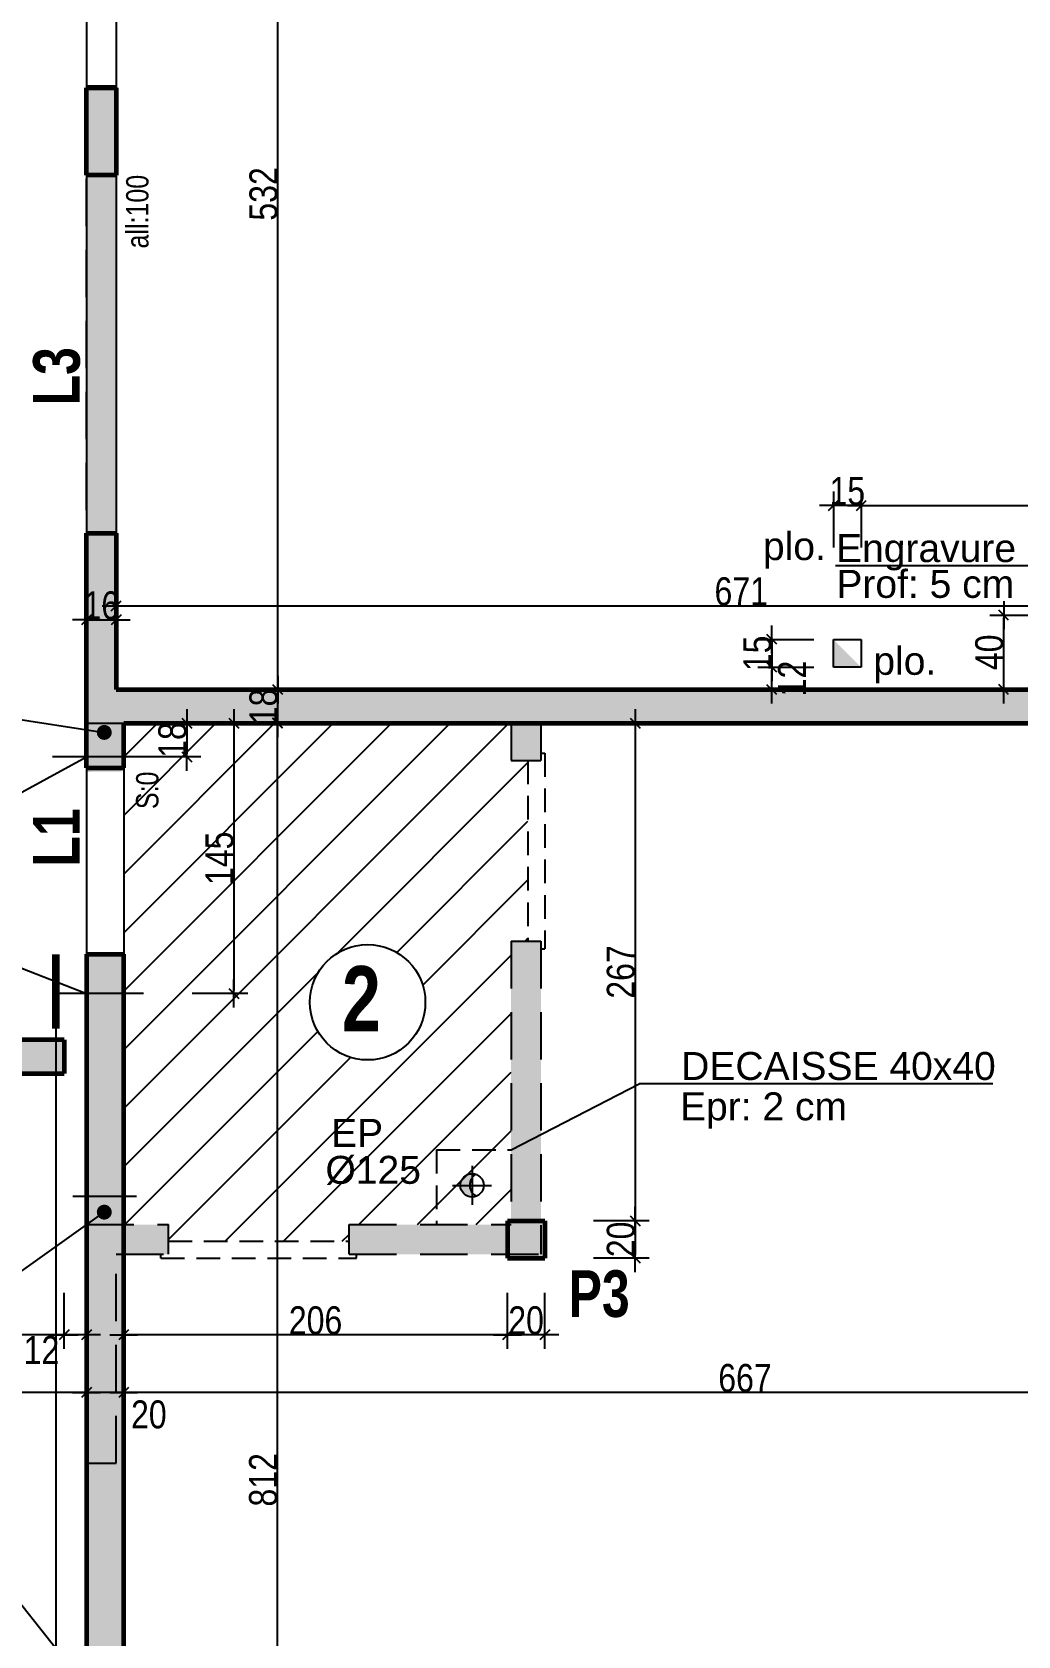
# Model space of a CAD drawing. Header units: millimetres. Extents: x -1921 to 5237, y 0 to 8595.
# Drawn here: x 292 to 821, y 4968 to 5829 of the extents above; entities that cross this region are included whole.
import ezdxf
from ezdxf.enums import TextEntityAlignment as Align

# ---------------------------------------------------------------- set-up
doc = ezdxf.new("R2010")
doc.units = ezdxf.units.MM
doc.linetypes.add('CACHEX2', pattern=[19.05, 12.7, -6.35])
for name, color, linetype in [('01_cote_gen', 4, 'Continuous'), ('01_linteaux', 2, 'Continuous'), ('01_murs_sup', 2, 'CACHEX2'), ('01_poch_BN', 9, 'Continuous'), ('01_poch_murs', 253, 'Continuous'), ('01_poch_poteaux', 250, 'Continuous'), ('01_resv', 32, 'Continuous'), ('01_texte', 230, 'Continuous'), ('AA_COTES', 2, 'Continuous')]:
    doc.layers.add(name, color=color, linetype=linetype)
doc.layers.add('01_murs_coup', color=5, linetype='Continuous', lineweight=60)
doc.styles.add('ARIAL', font='arial.ttf')
doc.styles.add('impact', font='impact.ttf')
doc.styles.add('MATTE_TXT', font='arial.ttf')
doc.styles.add('STYLE2', font='ARIALN.TTF')
doc.dimstyles.new('JB50', dxfattribs={"dimscale": 0.1, "dimtxt": 150, "dimasz": 15, "dimexe": 0.1, "dimexo": 0.1, "dimgap": 0.09, "dimtad": 1, "dimdec": 1, "dimdsep": 46, "dimtxsty": 'STYLE2', "dimblk1": 'BOND_G', "dimblk2": 'BOND_D', "dimsah": 1, "dimcen": 1.5, "dimdle": 0.01, "dimse1": 1, "dimse2": 1, "dimclrd": 4, "dimclre": 2, "dimclrt": 6, "dimazin": 2, "dimtfac": 2.333333, "dimtdec": 1, "dimtix": 1, "dimtmove": 2, "dimatfit": 3, "dimldrblk": 'BOND_G', "dimfxl": 1, "dimtolj": 1, "dimtzin": 0, "dimarcsym": 0})

# ---------------------------------------------------------------- blocks, each defined once
blk = doc.blocks.new('BOND_G')
at = {"layer": 'AA_COTES', "color": 0}
for p, q in [((0, -5), (0, 15)), ((5, 0), (-5, 0)), ((1.77, 1.77), (-1.77, -1.77))]:
    blk.add_line(p, q, dxfattribs=at)
blk = doc.blocks.new('BOND_D')
at = {"layer": 'AA_COTES', "color": 0}
for p, q in [((5, 0), (-5, 0)), ((-1.77, -1.77), (1.77, 1.77)), ((0, 5), (0, -15))]:
    blk.add_line(p, q, dxfattribs=at)
blk = doc.blocks.new('*D35')
at = {"layer": '01_cote_gen', "color": 4, "lineweight": -2, "transparency": 16777216}
blk.add_line((-6.91, 4715.42), (-6.91, 5268.43), dxfattribs=at)
at = {"layer": 'DEFPOINTS', "color": 0}
for p in [(-6.91, 5269.93), (332.63, 5269.93), (396.75, 4713.92)]:
    blk.add_point(p, dxfattribs=at)
at = {"layer": '01_cote_gen', "color": 4, "lineweight": -2, "transparency": 16777216, "xscale": 1.5, "yscale": 1.5, "zscale": 1.5}
for name, p, rotation in [('BOND_D', (-6.91, 5269.93), 90), ('BOND_G', (-6.91, 4713.92), 270)]:
    blk.add_blockref(name, p, dxfattribs=dict(at, rotation=rotation))
at = {"layer": '01_cote_gen', "color": 6, "transparency": 16777216, "insert": (-14.58, 4991.92), "char_height": 15, "attachment_point": 5, "rotation": 90, "style": 'STYLE2'}
blk.add_mtext('\\A1;556', dxfattribs=at)
blk = doc.blocks.new('*D124')
at = {"layer": '01_cote_gen', "color": 4, "lineweight": -2, "transparency": 16777216}
blk.add_line((319.42, 5129.74), (310.42, 5129.74), dxfattribs=at)
at = {"layer": 'DEFPOINTS', "color": 0}
for p in [(308.92, 5218.22), (308.92, 5129.74), (320.92, 5131.07)]:
    blk.add_point(p, dxfattribs=at)
at = {"layer": '01_cote_gen', "color": 4, "lineweight": -2, "transparency": 16777216, "xscale": 1.5, "yscale": 1.5, "zscale": 1.5, "rotation": 180}
blk.add_blockref('BOND_D', (308.92, 5129.74), dxfattribs=at)
at = {"layer": '01_cote_gen', "color": 4, "lineweight": -2, "transparency": 16777216, "xscale": 1.5, "yscale": 1.5, "zscale": 1.5}
blk.add_blockref('BOND_G', (320.92, 5129.74), dxfattribs=at)
at = {"layer": '01_cote_gen', "color": 6, "transparency": 16777216, "insert": (296.77, 5121.6), "char_height": 15, "attachment_point": 5, "style": 'STYLE2'}
blk.add_mtext('\\A1;12', dxfattribs=at)
blk = doc.blocks.new('*D125')
at = {"layer": '01_cote_gen', "color": 4, "lineweight": -2, "transparency": 16777216}
blk.add_line((307.42, 5129.74), (-272.58, 5129.74), dxfattribs=at)
at = {"layer": 'DEFPOINTS', "color": 0}
for p in [(-274.08, 5218.22), (308.92, 5218.22), (-274.08, 5129.74)]:
    blk.add_point(p, dxfattribs=at)
at = {"layer": '01_cote_gen', "color": 4, "lineweight": -2, "transparency": 16777216, "xscale": 1.5, "yscale": 1.5, "zscale": 1.5, "rotation": 180}
blk.add_blockref('BOND_D', (-274.08, 5129.74), dxfattribs=at)
at = {"layer": '01_cote_gen', "color": 4, "lineweight": -2, "transparency": 16777216, "xscale": 1.5, "yscale": 1.5, "zscale": 1.5}
blk.add_blockref('BOND_G', (308.92, 5129.74), dxfattribs=at)
at = {"layer": '01_cote_gen', "color": 6, "transparency": 16777216, "insert": (17.42, 5137.41), "char_height": 15, "attachment_point": 5, "style": 'STYLE2'}
blk.add_mtext('\\A1;583', dxfattribs=at)
blk = doc.blocks.new('*D126')
at = {"layer": '01_cote_gen', "color": 4, "lineweight": -2, "transparency": 16777216}
blk.add_line((319.42, 5098.79), (-272.58, 5098.79), dxfattribs=at)
at = {"layer": 'DEFPOINTS', "color": 0}
for p in [(-274.08, 5122.24), (320.92, 5122.24), (-274.08, 5098.79)]:
    blk.add_point(p, dxfattribs=at)
at = {"layer": '01_cote_gen', "color": 4, "lineweight": -2, "transparency": 16777216, "xscale": 1.5, "yscale": 1.5, "zscale": 1.5, "rotation": 180}
blk.add_blockref('BOND_D', (-274.08, 5098.79), dxfattribs=at)
at = {"layer": '01_cote_gen', "color": 4, "lineweight": -2, "transparency": 16777216, "xscale": 1.5, "yscale": 1.5, "zscale": 1.5}
blk.add_blockref('BOND_G', (320.92, 5098.79), dxfattribs=at)
at = {"layer": '01_cote_gen', "color": 6, "transparency": 16777216, "insert": (23.42, 5106.45), "char_height": 15, "attachment_point": 5, "style": 'STYLE2'}
blk.add_mtext('\\A1;595', dxfattribs=at)
blk = doc.blocks.new('*D128')
at = {"layer": '01_cote_gen', "color": 4, "lineweight": -2, "transparency": 16777216}
blk.add_line((1006.44, 5098.79), (342.42, 5098.79), dxfattribs=at)
at = {"layer": 'DEFPOINTS', "color": 0}
for p in [(340.92, 5108.04), (1007.94, 5108.04), (340.92, 5098.79)]:
    blk.add_point(p, dxfattribs=at)
at = {"layer": '01_cote_gen', "color": 4, "lineweight": -2, "transparency": 16777216, "xscale": 1.5, "yscale": 1.5, "zscale": 1.5, "rotation": 180}
blk.add_blockref('BOND_D', (340.92, 5098.79), dxfattribs=at)
at = {"layer": '01_cote_gen', "color": 4, "lineweight": -2, "transparency": 16777216, "xscale": 1.5, "yscale": 1.5, "zscale": 1.5}
blk.add_blockref('BOND_G', (1007.94, 5098.79), dxfattribs=at)
at = {"layer": '01_cote_gen', "color": 6, "transparency": 16777216, "insert": (674.43, 5106.45), "char_height": 15, "attachment_point": 5, "style": 'STYLE2'}
blk.add_mtext('\\A1;667', dxfattribs=at)
blk = doc.blocks.new('*D129')
at = {"layer": '01_cote_gen', "color": 4, "lineweight": -2, "transparency": 16777216}
blk.add_line((339.42, 5098.79), (322.42, 5098.79), dxfattribs=at)
at = {"layer": 'DEFPOINTS', "color": 0}
for p in [(320.92, 5098.79), (320.92, 5078.66), (340.92, 5078.66)]:
    blk.add_point(p, dxfattribs=at)
at = {"layer": '01_cote_gen', "color": 4, "lineweight": -2, "transparency": 16777216, "xscale": 1.5, "yscale": 1.5, "zscale": 1.5, "rotation": 180}
blk.add_blockref('BOND_D', (320.92, 5098.79), dxfattribs=at)
at = {"layer": '01_cote_gen', "color": 4, "lineweight": -2, "transparency": 16777216, "xscale": 1.5, "yscale": 1.5, "zscale": 1.5}
blk.add_blockref('BOND_G', (340.92, 5098.79), dxfattribs=at)
at = {"layer": '01_cote_gen', "color": 6, "transparency": 16777216, "insert": (354.43, 5086.91), "char_height": 15, "attachment_point": 5, "style": 'STYLE2'}
blk.add_mtext('\\A1;20', dxfattribs=at)
blk = doc.blocks.new('*D392')
at = {"layer": '01_cote_gen', "color": 4, "lineweight": -2, "transparency": 16777216}
blk.add_line((423.49, 4647.4), (423.49, 5456.41), dxfattribs=at)
at = {"layer": 'DEFPOINTS', "color": 0}
for p in [(423.49, 5457.91), (468.42, 5457.91), (436.62, 4645.9)]:
    blk.add_point(p, dxfattribs=at)
at = {"layer": '01_cote_gen', "color": 4, "lineweight": -2, "transparency": 16777216, "xscale": 1.5, "yscale": 1.5, "zscale": 1.5}
for name, p, rotation in [('BOND_D', (423.49, 5457.91), 90), ('BOND_G', (423.49, 4645.9), 270)]:
    blk.add_blockref(name, p, dxfattribs=dict(at, rotation=rotation))
at = {"layer": '01_cote_gen', "color": 6, "transparency": 16777216, "insert": (415.82, 5051.91), "char_height": 15, "attachment_point": 5, "rotation": 90, "style": 'STYLE2'}
blk.add_mtext('\\A1;812', dxfattribs=at)
blk = doc.blocks.new('*D393')
at = {"layer": '01_cote_gen', "color": 4, "lineweight": -2, "transparency": 16777216}
blk.add_line((423.69, 5459.41), (423.69, 5474.41), dxfattribs=at)
at = {"layer": 'DEFPOINTS', "color": 0}
for p in [(423.69, 5475.91), (491.31, 5475.91), (491.31, 5457.91)]:
    blk.add_point(p, dxfattribs=at)
at = {"layer": '01_cote_gen', "color": 4, "lineweight": -2, "transparency": 16777216, "xscale": 1.5, "yscale": 1.5, "zscale": 1.5}
for name, p, rotation in [('BOND_D', (423.69, 5475.91), 90), ('BOND_G', (423.69, 5457.91), 270)]:
    blk.add_blockref(name, p, dxfattribs=dict(at, rotation=rotation))
at = {"layer": '01_cote_gen', "color": 6, "transparency": 16777216, "insert": (416.02, 5466.91), "char_height": 15, "attachment_point": 5, "rotation": 90, "style": 'STYLE2'}
blk.add_mtext('\\A1;18', dxfattribs=at)
blk = doc.blocks.new('*D394')
at = {"layer": '01_cote_gen', "color": 4, "lineweight": -2, "transparency": 16777216}
blk.add_line((423.69, 5477.41), (423.69, 6006.42), dxfattribs=at)
at = {"layer": 'DEFPOINTS', "color": 0}
for p in [(423.69, 6007.92), (482.48, 6007.92), (482.48, 5475.91)]:
    blk.add_point(p, dxfattribs=at)
at = {"layer": '01_cote_gen', "color": 4, "lineweight": -2, "transparency": 16777216, "xscale": 1.5, "yscale": 1.5, "zscale": 1.5}
for name, p, rotation in [('BOND_D', (423.69, 6007.92), 90), ('BOND_G', (423.69, 5475.91), 270)]:
    blk.add_blockref(name, p, dxfattribs=dict(at, rotation=rotation))
at = {"layer": '01_cote_gen', "color": 6, "transparency": 16777216, "insert": (416.02, 5741.91), "char_height": 15, "attachment_point": 5, "rotation": 90, "style": 'STYLE2'}
blk.add_mtext('\\A1;532', dxfattribs=at)
blk = doc.blocks.new('*D433')
at = {"layer": '01_cote_gen', "color": 4, "lineweight": -2, "transparency": 16777216}
for p, q in [((319.42, 5513.38), (317.92, 5513.38)), ((320.92, 5513.38), (336.92, 5513.38)), ((338.42, 5513.38), (339.92, 5513.38))]:
    blk.add_line(p, q, dxfattribs=at)
at = {"layer": 'DEFPOINTS', "color": 0}
for p in [(320.92, 5517.41), (336.92, 5517.41), (336.92, 5513.38)]:
    blk.add_point(p, dxfattribs=at)
at = {"layer": '01_cote_gen', "color": 4, "lineweight": -2, "transparency": 16777216, "xscale": 1.5, "yscale": 1.5, "zscale": 1.5}
blk.add_blockref('BOND_G', (320.92, 5513.38), dxfattribs=at)
at = {"layer": '01_cote_gen', "color": 4, "lineweight": -2, "transparency": 16777216, "xscale": 1.5, "yscale": 1.5, "zscale": 1.5, "rotation": 180}
blk.add_blockref('BOND_D', (336.92, 5513.38), dxfattribs=at)
at = {"layer": '01_cote_gen', "color": 6, "transparency": 16777216, "insert": (328.92, 5521.05), "char_height": 15, "attachment_point": 5, "style": 'STYLE2'}
blk.add_mtext('\\A1;16', dxfattribs=at)
blk = doc.blocks.new('*D434')
at = {"layer": '01_cote_gen', "color": 4, "lineweight": -2, "transparency": 16777216}
blk.add_line((338.42, 5520.91), (1006.42, 5520.91), dxfattribs=at)
at = {"layer": 'DEFPOINTS', "color": 0}
for p in [(1007.92, 5520.91), (1007.92, 5516.73), (336.92, 5483.45)]:
    blk.add_point(p, dxfattribs=at)
at = {"layer": '01_cote_gen', "color": 4, "lineweight": -2, "transparency": 16777216, "xscale": 1.5, "yscale": 1.5, "zscale": 1.5, "rotation": 180}
blk.add_blockref('BOND_G', (336.92, 5520.91), dxfattribs=at)
at = {"layer": '01_cote_gen', "color": 4, "lineweight": -2, "transparency": 16777216, "xscale": 1.5, "yscale": 1.5, "zscale": 1.5}
blk.add_blockref('BOND_D', (1007.92, 5520.91), dxfattribs=at)
at = {"layer": '01_cote_gen', "color": 6, "transparency": 16777216, "insert": (672.42, 5528.58), "char_height": 15, "attachment_point": 5, "style": 'STYLE2'}
blk.add_mtext('\\A1;671', dxfattribs=at)
blk = doc.blocks.new('*D456')
at = {"layer": '01_cote_gen', "color": 4, "lineweight": -2, "ltscale": 2, "transparency": 16777216}
blk.add_line((565.44, 5129.74), (548.44, 5129.74), dxfattribs=at)
at = {"layer": 'DEFPOINTS', "color": 0, "ltscale": 2}
for p in [(546.94, 5170.91), (566.94, 5170.91), (546.94, 5129.74)]:
    blk.add_point(p, dxfattribs=at)
at = {"layer": '01_cote_gen', "color": 4, "lineweight": -2, "ltscale": 2, "transparency": 16777216, "xscale": 1.5, "yscale": 1.5, "zscale": 1.5, "rotation": 180}
blk.add_blockref('BOND_D', (546.94, 5129.74), dxfattribs=at)
at = {"layer": '01_cote_gen', "color": 4, "lineweight": -2, "ltscale": 2, "transparency": 16777216, "xscale": 1.5, "yscale": 1.5, "zscale": 1.5}
blk.add_blockref('BOND_G', (566.94, 5129.74), dxfattribs=at)
at = {"layer": '01_cote_gen', "color": 6, "ltscale": 2, "transparency": 16777216, "insert": (556.94, 5137.41), "char_height": 15, "attachment_point": 5, "style": 'STYLE2'}
blk.add_mtext('\\A1;20', dxfattribs=at)
blk = doc.blocks.new('*D457')
at = {"layer": '01_cote_gen', "color": 4, "lineweight": -2, "ltscale": 2, "transparency": 16777216}
blk.add_line((545.44, 5129.74), (342.42, 5129.74), dxfattribs=at)
at = {"layer": 'DEFPOINTS', "color": 0, "ltscale": 2}
for p in [(546.94, 5170.91), (340.92, 5161.46), (340.92, 5129.74)]:
    blk.add_point(p, dxfattribs=at)
at = {"layer": '01_cote_gen', "color": 4, "lineweight": -2, "ltscale": 2, "transparency": 16777216, "xscale": 1.5, "yscale": 1.5, "zscale": 1.5, "rotation": 180}
blk.add_blockref('BOND_D', (340.92, 5129.74), dxfattribs=at)
at = {"layer": '01_cote_gen', "color": 4, "lineweight": -2, "ltscale": 2, "transparency": 16777216, "xscale": 1.5, "yscale": 1.5, "zscale": 1.5}
blk.add_blockref('BOND_G', (546.94, 5129.74), dxfattribs=at)
at = {"layer": '01_cote_gen', "color": 6, "ltscale": 2, "transparency": 16777216, "insert": (443.93, 5137.41), "char_height": 15, "attachment_point": 5, "style": 'STYLE2'}
blk.add_mtext('\\A1;206', dxfattribs=at)
blk = doc.blocks.new('*D458')
at = {"layer": '01_cote_gen', "color": 4, "lineweight": -2, "ltscale": 2, "transparency": 16777216}
blk.add_line((615.53, 5456.41), (615.53, 5192.41), dxfattribs=at)
at = {"layer": 'DEFPOINTS', "color": 0, "ltscale": 2}
for p in [(609.03, 5457.91), (566.94, 5190.91), (615.53, 5190.91)]:
    blk.add_point(p, dxfattribs=at)
at = {"layer": '01_cote_gen', "color": 4, "lineweight": -2, "ltscale": 2, "transparency": 16777216, "xscale": 1.5, "yscale": 1.5, "zscale": 1.5}
for name, p, rotation in [('BOND_G', (615.53, 5457.91), 90), ('BOND_D', (615.53, 5190.91), 270)]:
    blk.add_blockref(name, p, dxfattribs=dict(at, rotation=rotation))
at = {"layer": '01_cote_gen', "color": 6, "ltscale": 2, "transparency": 16777216, "insert": (607.86, 5324.41), "char_height": 15, "attachment_point": 5, "rotation": 90, "style": 'STYLE2'}
blk.add_mtext('\\A1;267', dxfattribs=at)
blk = doc.blocks.new('*D459')
at = {"layer": '01_cote_gen', "color": 4, "lineweight": -2, "ltscale": 2, "transparency": 16777216}
blk.add_line((615.53, 5189.41), (615.53, 5172.41), dxfattribs=at)
at = {"layer": 'DEFPOINTS', "color": 0, "ltscale": 2}
for p in [(593.03, 5190.91), (566.94, 5170.91), (615.53, 5170.91)]:
    blk.add_point(p, dxfattribs=at)
at = {"layer": '01_cote_gen', "color": 4, "lineweight": -2, "ltscale": 2, "transparency": 16777216, "xscale": 1.5, "yscale": 1.5, "zscale": 1.5}
for name, p, rotation in [('BOND_G', (615.53, 5190.91), 90), ('BOND_D', (615.53, 5170.91), 270)]:
    blk.add_blockref(name, p, dxfattribs=dict(at, rotation=rotation))
at = {"layer": '01_cote_gen', "color": 6, "ltscale": 2, "transparency": 16777216, "insert": (607.86, 5180.91), "char_height": 15, "attachment_point": 5, "rotation": 90, "style": 'STYLE2'}
blk.add_mtext('\\A1;20', dxfattribs=at)
blk = doc.blocks.new('*D747')
at = {"layer": '01_cote_gen', "color": 4, "lineweight": -2, "transparency": 16777216}
for p, q in [((720.38, 5574.75), (718.88, 5574.75)), ((736.88, 5574.75), (721.88, 5574.75)), ((738.38, 5574.75), (739.88, 5574.75))]:
    blk.add_line(p, q, dxfattribs=at)
at = {"layer": 'DEFPOINTS', "color": 0}
for p in [(721.88, 5574.75), (721.88, 5502.89), (736.88, 5502.89)]:
    blk.add_point(p, dxfattribs=at)
at = {"layer": '01_cote_gen', "color": 4, "lineweight": -2, "transparency": 16777216, "xscale": 1.5, "yscale": 1.5, "zscale": 1.5}
blk.add_blockref('BOND_D', (721.88, 5574.75), dxfattribs=at)
at = {"layer": '01_cote_gen', "color": 4, "lineweight": -2, "transparency": 16777216, "xscale": 1.5, "yscale": 1.5, "zscale": 1.5, "rotation": 180}
blk.add_blockref('BOND_G', (736.88, 5574.75), dxfattribs=at)
at = {"layer": '01_cote_gen', "color": 6, "transparency": 16777216, "insert": (729.38, 5582.42), "char_height": 15, "attachment_point": 5, "style": 'STYLE2'}
blk.add_mtext('\\A1;15', dxfattribs=at)
blk = doc.blocks.new('*D748')
at = {"layer": '01_cote_gen', "color": 4, "lineweight": -2, "transparency": 16777216}
blk.add_line((738.38, 5574.75), (1006.42, 5574.75), dxfattribs=at)
at = {"layer": 'DEFPOINTS', "color": 0}
for p in [(1007.92, 5574.75), (736.88, 5567.25), (1007.92, 5567.25)]:
    blk.add_point(p, dxfattribs=at)
at = {"layer": '01_cote_gen', "color": 4, "lineweight": -2, "transparency": 16777216, "xscale": 1.5, "yscale": 1.5, "zscale": 1.5, "rotation": 180}
blk.add_blockref('BOND_G', (736.88, 5574.75), dxfattribs=at)
at = {"layer": '01_cote_gen', "color": 4, "lineweight": -2, "transparency": 16777216, "xscale": 1.5, "yscale": 1.5, "zscale": 1.5}
blk.add_blockref('BOND_D', (1007.92, 5574.75), dxfattribs=at)
at = {"layer": '01_cote_gen', "color": 6, "transparency": 16777216, "insert": (872.4, 5582.29), "char_height": 15, "attachment_point": 5, "style": 'STYLE2'}
blk.add_mtext('\\A1;271', dxfattribs=at)
blk = doc.blocks.new('*D749')
at = {"layer": '01_cote_gen', "color": 4, "lineweight": -2, "transparency": 16777216}
for p, q in [((688.84, 5504.39), (688.84, 5505.89)), ((688.84, 5502.89), (688.84, 5487.89)), ((688.84, 5486.39), (688.84, 5484.89))]:
    blk.add_line(p, q, dxfattribs=at)
at = {"layer": 'DEFPOINTS', "color": 0}
for p in [(729.38, 5502.89), (688.84, 5487.89), (729.38, 5487.89)]:
    blk.add_point(p, dxfattribs=at)
at = {"layer": '01_cote_gen', "color": 4, "lineweight": -2, "transparency": 16777216, "xscale": 1.5, "yscale": 1.5, "zscale": 1.5}
for name, p, rotation in [('BOND_G', (688.84, 5502.89), 270), ('BOND_D', (688.84, 5487.89), 90)]:
    blk.add_blockref(name, p, dxfattribs=dict(at, rotation=rotation))
at = {"layer": '01_cote_gen', "color": 6, "transparency": 16777216, "insert": (681.17, 5495.39), "char_height": 15, "attachment_point": 5, "rotation": 90, "style": 'STYLE2'}
blk.add_mtext('\\A1;15', dxfattribs=at)
blk = doc.blocks.new('*D750')
at = {"layer": '01_cote_gen', "color": 4, "lineweight": -2, "transparency": 16777216}
blk.add_line((688.84, 5477.41), (688.84, 5486.39), dxfattribs=at)
at = {"layer": 'DEFPOINTS', "color": 0}
for p in [(688.84, 5487.89), (700.87, 5487.89), (700.87, 5475.91)]:
    blk.add_point(p, dxfattribs=at)
at = {"layer": '01_cote_gen', "color": 4, "lineweight": -2, "transparency": 16777216, "xscale": 1.5, "yscale": 1.5, "zscale": 1.5}
for name, p, rotation in [('BOND_D', (688.84, 5487.89), 90), ('BOND_G', (688.84, 5475.91), 270)]:
    blk.add_blockref(name, p, dxfattribs=dict(at, rotation=rotation))
at = {"layer": '01_cote_gen', "color": 6, "transparency": 16777216, "insert": (699.65, 5481.9), "char_height": 15, "attachment_point": 5, "rotation": 90, "style": 'STYLE2'}
blk.add_mtext('\\A1;12', dxfattribs=at)
blk = doc.blocks.new('*D754')
at = {"layer": '01_cote_gen', "color": 4, "lineweight": -2, "transparency": 16777216}
blk.add_line((813.31, 5477.43), (813.31, 5514.43), dxfattribs=at)
at = {"layer": 'DEFPOINTS', "color": 0}
for p in [(813.31, 5515.93), (940.66, 5515.93), (927.92, 5475.93)]:
    blk.add_point(p, dxfattribs=at)
at = {"layer": '01_cote_gen', "color": 4, "lineweight": -2, "transparency": 16777216, "xscale": 1.5, "yscale": 1.5, "zscale": 1.5}
for name, p, rotation in [('BOND_D', (813.31, 5515.93), 90), ('BOND_G', (813.31, 5475.93), 270)]:
    blk.add_blockref(name, p, dxfattribs=dict(at, rotation=rotation))
at = {"layer": '01_cote_gen', "color": 6, "transparency": 16777216, "insert": (805.64, 5495.93), "char_height": 15, "attachment_point": 5, "rotation": 90, "style": 'STYLE2'}
blk.add_mtext('\\A1;40', dxfattribs=at)
blk = doc.blocks.new('*D765')
at = {"layer": '01_cote_gen', "color": 4, "lineweight": -2, "transparency": 16777216}
blk.add_line((374.77, 5456.41), (374.77, 5441.39), dxfattribs=at)
at = {"layer": 'DEFPOINTS', "color": 0}
for p in [(379.83, 5457.91), (352.77, 5439.89), (374.77, 5439.89)]:
    blk.add_point(p, dxfattribs=at)
at = {"layer": '01_cote_gen', "color": 4, "lineweight": -2, "transparency": 16777216, "xscale": 1.5, "yscale": 1.5, "zscale": 1.5}
for name, p, rotation in [('BOND_G', (374.77, 5457.91), 90), ('BOND_D', (374.77, 5439.89), 270)]:
    blk.add_blockref(name, p, dxfattribs=dict(at, rotation=rotation))
at = {"layer": '01_cote_gen', "color": 6, "transparency": 16777216, "insert": (367.1, 5448.9), "char_height": 15, "attachment_point": 5, "rotation": 90, "style": 'STYLE2'}
blk.add_mtext('\\A1;18', dxfattribs=at)
blk = doc.blocks.new('*D766')
at = {"layer": '01_cote_gen', "color": 4, "lineweight": -2, "transparency": 16777216}
blk.add_line((400.1, 5456.41), (400.1, 5314.41), dxfattribs=at)
at = {"layer": 'DEFPOINTS', "color": 0}
for p in [(446.19, 5457.91), (351.55, 5312.91), (400.1, 5312.91)]:
    blk.add_point(p, dxfattribs=at)
at = {"layer": '01_cote_gen', "color": 4, "lineweight": -2, "transparency": 16777216, "xscale": 1.5, "yscale": 1.5, "zscale": 1.5}
for name, p, rotation in [('BOND_G', (400.1, 5457.91), 90), ('BOND_D', (400.1, 5312.91), 270)]:
    blk.add_blockref(name, p, dxfattribs=dict(at, rotation=rotation))
at = {"layer": '01_cote_gen', "color": 6, "transparency": 16777216, "insert": (392.43, 5385.41), "char_height": 15, "attachment_point": 5, "rotation": 90, "style": 'STYLE2'}
blk.add_mtext('\\A1;145', dxfattribs=at)

msp = doc.modelspace()

# ---------------------------------------------------------------- hatches: boundary and pattern name
at = {"layer": '01_murs_sup', "ltscale": 2}
h = msp.add_hatch(dxfattribs=at)
h.set_pattern_fill('DASH', color=256, scale=2.5, angle=135)
h.set_pattern_definition([(135, (-32158.9156, 27422.237), (-11.2253202, 9e-16), [7.9375, -7.9375])])
h.paths.add_polyline_path([(336.92, 6007.92), (364.92, 6007.92), (364.92, 6023.92), (320.92, 6023.92), (320.92, 5895.92), (336.92, 5895.92)])
h.paths.add_polyline_path([(336.92, 5798.92), (320.92, 5798.92), (320.92, 5457.91), (548.92, 5457.91), (548.92, 5437.91), (564.92, 5437.91), (564.92, 5457.91), (1007.96, 5457.91), (1007.93, 5004.84), (1025.92, 5004.84), (1025.92, 5726.91), (1007.92, 5726.91), (1007.92, 5475.91), (336.92, 5475.91)])
h.paths.add_polyline_path([(1167.92, 5638.9), (1149.92, 5638.9), (1149.92, 5372.9), (1184.92, 5372.9), (1184.92, 5196.9), (1149.92, 5196.91), (1149.92, 5039.91), (1167.92, 5039.91), (1167.92, 5178.91), (1202.92, 5178.91), (1202.92, 5372.9), (1838.92, 5372.9), (1838.92, 5346.91), (1854.92, 5346.91), (1854.92, 5968.91), (2074.92, 5968.91), (2074.92, 5988.91), (1854.92, 5988.91), (1854.92, 5990.91), (1838.92, 5990.91), (1838.92, 5390.9), (1167.92, 5390.9)])
h.paths.add_polyline_path([(1167.92, 4937.91), (1149.92, 4937.91), (1149.92, 4645.92), (1142.92, 4645.92), (1142.92, 4627.85), (1854.92, 4627.85), (1854.92, 5061.91), (2074.92, 5061.91), (2074.92, 5081.91), (1854.92, 5081.91), (1854.92, 5164.91), (1838.92, 5164.91), (1838.92, 4645.85), (1167.92, 4645.85)])
h.paths.add_polyline_path([(1040.92, 4645.85), (990.92, 4645.92), (990.92, 4878.92), (1025.92, 4878.92), (1025.92, 4902.84), (1007.92, 4902.84), (1007.92, 4894.92), (972.92, 4894.92), (972.92, 4645.92), (821.92, 4645.85), (821.92, 4627.85), (1040.92, 4627.85)])
h.paths.add_polyline_path([(819.9, 4645.85), (336.92, 4645.92), (336.92, 4963.91), (320.92, 4963.91), (320.92, 4627.92), (819.9, 4627.85)])
h.paths.add_polyline_path([(336.92, 5172.91), (364.92, 5172.91), (364.92, 5188.91), (320.92, 5188.91), (320.92, 5060.91), (336.92, 5060.91)], flags=17)
h.paths.add_polyline_path([(564.92, 5340.91), (548.92, 5340.91), (548.92, 5188.91), (461.92, 5188.91), (461.92, 5172.91), (564.92, 5172.91)], flags=17)
at = {"layer": '01_poch_BN'}
h = msp.add_hatch(dxfattribs=at)
h.set_pattern_fill('ANSI31', color=256, scale=7)
h.set_pattern_definition([(45, (-40566.967, 43643.463), (-15.715448, 15.715448), [])])
h.paths.add_polyline_path([(557.92, 5437.91), (548.92, 5437.91), (548.92, 5457.91), (340.92, 5457.91), (340.92, 5433.92), (340.92, 5333.92), (340.92, 5188.91), (364.92, 5188.91), (364.92, 5179.91), (461.92, 5179.91), (461.92, 5188.91), (546.94, 5188.91), (546.94, 5190.91), (548.92, 5190.91), (548.92, 5340.91), (557.92, 5340.91)])
h.paths.add_polyline_path([(502.84, 5308.17, -1), (440.88, 5308.17, -1)], flags=16)
h.paths.add_polyline_path([(448.49, 5283.64), (488.55, 5283.64), (488.55, 5337.14), (448.49, 5337.14)], flags=24)
h.paths.add_polyline_path([(362.93, 5408.72), (362.93, 5435.05), (344.32, 5435.05), (344.32, 5408.72)], flags=24)
at = {"layer": '01_poch_murs'}
h = msp.add_hatch(color=256, dxfattribs=at)
h.dxf.hatch_style = 1
h.paths.add_polyline_path([(336.92, 5798.92), (320.92, 5798.92), (320.92, 5751.91), (336.92, 5751.91)])
h = msp.add_hatch(color=256, dxfattribs=at)
h.dxf.hatch_style = 1
h.paths.add_polyline_path([(819.9, 4645.85), (340.92, 4645.92), (340.92, 4849.27), (320.92, 4849.27), (320.92, 4627.92), (819.9, 4627.85)])
h.paths.add_polyline_path([(1167.92, 4849.27), (1149.92, 4849.27), (1149.92, 4645.92), (1142.92, 4645.92), (1142.92, 4627.85), (1854.93, 4627.85), (1854.92, 4793.89), (1838.92, 4793.89), (1838.92, 4645.85), (1839.4, 4645.66), (1839.4, 4645.85), (1167.92, 4645.85)])
h.paths.add_polyline_path([(1167.92, 4899.27), (1149.92, 4899.27), (1149.92, 4849.27), (1167.92, 4849.27)])
h.paths.add_polyline_path([(1167.92, 4937.91), (1149.92, 4937.91), (1149.92, 4899.27), (1167.92, 4899.27)])
h.paths.add_polyline_path([(1025.92, 4899.27), (1007.92, 4899.27), (1007.92, 4894.92), (972.92, 4894.92), (972.92, 4849.27), (990.92, 4849.27), (990.92, 4878.92), (1025.92, 4878.92)])
h.paths.add_polyline_path([(1025.92, 5726.91), (1007.92, 5726.91), (1007.92, 5475.91), (336.92, 5475.91), (336.92, 5559.91), (320.92, 5559.91), (320.92, 5433.92), (340.92, 5433.92), (340.92, 5457.91), (1007.96, 5457.91), (1007.92, 4899.27), (1025.92, 4899.27)])
h.paths.add_polyline_path([(849.92, 4627.85), (849.92, 4645.86), (951.92, 4645.91), (951.92, 4627.85), (1040.92, 4627.85), (1040.92, 4645.85), (990.92, 4645.92), (990.92, 4849.27), (972.92, 4849.27), (972.92, 4645.92), (819.9, 4645.85), (819.9, 4627.85)])
h = msp.add_hatch(color=256, dxfattribs=at)
h.dxf.hatch_style = 1
h.paths.add_polyline_path([(1854.92, 5074.89), (1838.92, 5074.89), (1838.92, 4890.89), (1854.92, 4890.89)])
h.paths.add_polyline_path([(340.92, 5333.92), (320.92, 5333.92), (320.92, 4627.92), (819.9, 4627.85), (819.9, 4645.85), (340.92, 4645.92)])
h.paths.add_polyline_path([(308.92, 5287.93), (-274.08, 5287.93), (-274.08, 5269.93), (308.92, 5269.93)])
at = {"layer": '01_poch_poteaux', "ltscale": 2}
h = msp.add_hatch(color=256, dxfattribs=at)
h.dxf.hatch_style = 1
h.paths.add_polyline_path([(566.94, 5190.91), (546.94, 5190.91), (546.94, 5170.91), (566.94, 5170.91)])
at = {"layer": '01_resv'}
h = msp.add_hatch(color=256, dxfattribs=at)
h.dxf.hatch_style = 1
h.paths.add_polyline_path([(527.92, 5213.88), (527.92, 5216.16, 0.414214), (521.67, 5209.91), (526.7, 5209.91, -0.157665)])
h.paths.add_polyline_path([(529.99, 5215.81, 0.084596), (527.92, 5216.16), (527.92, 5213.88, -0.105938)])
h.paths.add_polyline_path([(526.7, 5209.91), (521.67, 5209.91, 0.414214), (527.92, 5203.66), (527.92, 5206.15, -0.149802)])
h.paths.add_polyline_path([(527.92, 5206.15), (527.92, 5203.66, 0.094043), (530.21, 5204.1, -0.115424)])

# ---------------------------------------------------------------- linework, layer by layer
at = {"layer": '01_linteaux'}
for p, q in [((320.92, 5895.92), (320.92, 5798.92)), ((336.92, 5895.92), (336.92, 5798.92)), ((320.92, 5751.91), (320.92, 5559.91)), ((336.92, 5751.91), (336.92, 5559.91)), ((320.92, 5433.92), (320.92, 5333.92)), ((340.92, 5433.92), (340.92, 5333.92))]:
    msp.add_line(p, q, dxfattribs=at)
at = {"layer": '01_murs_coup'}
for p, q in [((320.92, 5798.92), (336.92, 5798.92)), ((320.92, 5751.91), (320.92, 5798.92)), ((336.92, 5798.92), (336.92, 5751.91)), ((336.92, 5751.91), (320.92, 5751.91)), ((320.92, 5433.92), (320.92, 5559.91)), ((320.92, 5559.91), (336.92, 5559.91)), ((336.92, 5559.91), (336.92, 5475.91)), ((336.92, 5475.91), (1007.92, 5475.91)), ((340.92, 5433.92), (340.92, 5457.91)), ((340.92, 5457.91), (1007.96, 5457.91)), ((320.92, 5433.92), (340.92, 5433.92)), ((320.92, 5333.92), (340.92, 5333.92)), ((320.92, 5333.92), (320.92, 4627.92)), ((340.92, 4645.92), (340.92, 5333.92)), ((308.92, 5287.93), (-274.08, 5287.93)), ((308.92, 5287.93), (308.92, 5269.93)), ((-274.08, 5269.93), (308.92, 5269.93)), ((546.94, 5190.91), (566.94, 5190.91)), ((546.94, 5190.91), (546.94, 5170.91)), ((566.94, 5190.91), (566.94, 5170.91)), ((546.94, 5170.91), (566.94, 5170.91))]:
    msp.add_line(p, q, dxfattribs=at)
at = {"layer": '01_murs_sup', "ltscale": 2}
for p, q in [((320.92, 5799.92), (336.92, 5799.92)), ((320.92, 5457.91), (320.92, 5799.92)), ((336.92, 5799.92), (336.92, 5475.91)), ((336.92, 5475.91), (1007.92, 5475.91)), ((320.92, 5457.91), (548.92, 5457.91)), ((548.92, 5457.91), (548.92, 5437.91)), ((564.92, 5457.91), (1007.96, 5457.91)), ((564.92, 5457.91), (564.92, 5437.91)), ((564.92, 5441.91), (566.92, 5441.91)), ((548.92, 5437.91), (564.92, 5437.91)), ((548.92, 5340.91), (564.92, 5340.91)), ((548.92, 5340.91), (548.92, 5188.91)), ((564.92, 5340.91), (564.92, 5172.91)), ((564.92, 5336.91), (566.92, 5336.91)), ((320.92, 5188.91), (364.92, 5188.91)), ((320.92, 5188.91), (320.92, 5060.91)), ((364.92, 5172.91), (364.92, 5188.91)), ((461.92, 5188.91), (548.92, 5188.91)), ((461.92, 5172.91), (461.92, 5188.91)), ((336.92, 5172.91), (364.92, 5172.91)), ((336.92, 5060.91), (336.92, 5172.91)), ((360.92, 5170.91), (360.92, 5172.91)), ((461.92, 5172.91), (564.92, 5172.91)), ((465.92, 5170.91), (465.92, 5172.91)), ((320.92, 5060.91), (336.92, 5060.91))]:
    msp.add_line(p, q, dxfattribs=at)
at = {"layer": '01_murs_sup'}
for p, q in [((566.92, 5441.91), (566.92, 5336.91)), ((557.92, 5437.91), (557.92, 5340.91)), ((508.92, 5228.91), (548.92, 5228.91)), ((508.92, 5228.91), (508.92, 5188.91)), ((364.92, 5179.91), (461.92, 5179.91)), ((360.92, 5170.91), (465.92, 5170.91))]:
    msp.add_line(p, q, dxfattribs=at)
at = {"layer": '01_resv'}
for p, q in [((721.88, 5487.89), (721.88, 5502.89)), ((721.88, 5502.89), (736.88, 5502.89)), ((736.88, 5502.89), (736.88, 5487.89)), ((736.88, 5487.89), (721.88, 5487.89)), ((352.77, 5439.89), (302.8, 5439.89)), ((351.55, 5312.91), (305.59, 5312.91)), ((527.92, 5220.35), (527.92, 5199.48)), ((517.48, 5209.91), (538.36, 5209.91)), ((517.48, 5209.91), (536.18, 5209.91)), ((347.74, 5203.91), (313.61, 5203.91))]:
    msp.add_line(p, q, dxfattribs=at)
msp.add_circle((527.92, 5209.91), 6.25, dxfattribs=at)
msp.add_arc((533.45, 5210.02), 6.75, 120.8521, 241.29572, dxfattribs=at)
for points in [[(736.88, 5487.89), (721.88, 5487.89), (721.88, 5502.89)], [(320.62, 5431.78), (340.58, 5432), (340.44, 5447.78), (320.62, 5447.78)], [(320.61, 5300.41), (340.61, 5300.41), (340.6, 5325.41), (320.6, 5325.41)], [(321.26, 5207.41), (339.26, 5207.41), (339.26, 5200.41), (321.26, 5200.41)]]:
    msp.add_solid(points, dxfattribs=at)
at = {"layer": '01_texte'}
for p, q in [((723.1, 5542.55), (838.22, 5542.55)), ((277.28, 5461.2), (330.5, 5452.96)), ((278.41, 5416.58), (320.92, 5439.89)), ((278.41, 5329.42), (320.92, 5312.91)), ((304.5, 5333.86), (304.5, 4628.08)), ((548.92, 5228.91), (617.58, 5264.31)), ((807.42, 5264.31), (617.58, 5264.31)), ((277.28, 5157.68), (330.5, 5195.54)), ((283.58, 4988), (320.92, 4940.9))]:
    msp.add_line(p, q, dxfattribs=at)
at = {"layer": '01_texte', "const_width": 4}
for points in [[(328.5, 5452.96, 1), (332.5, 5452.96, 1)], [(328.5, 5195.54, 1), (332.5, 5195.54, 1)]]:
    msp.add_lwpolyline(points, format="xyb", close=True, dxfattribs=at)
msp.add_lwpolyline([(304.5, 5333.86), (304.5, 5293.91)], dxfattribs=at)
at = {"layer": '01_texte'}
msp.add_circle((471.86, 5308.17), 30.98, dxfattribs=at)

# ---------------------------------------------------------------- texts
at = {"layer": '01_texte', "style": 'MATTE_TXT', "width": 0.8}
for s, p in [('all:100', (357.84, 5732.4)), ('S:0', (363.18, 5421.88))]:
    msp.add_text(s, height=12, rotation=90, dxfattribs=at).set_placement(p, align=Align.BOTTOM_CENTER)
at = {"layer": '01_texte', "style": 'impact'}
for s, p in [('L3', (324.81, 5644.05)), ('L1', (324.81, 5396.57))]:
    msp.add_text(s, height=25, rotation=90, dxfattribs=at).set_placement(p, align=Align.BOTTOM_CENTER)
at = {"layer": '01_texte', "style": 'ARIAL'}
for s, p in [('plo.', (684.07, 5545.44)), ('Engravure ', (723.3, 5544.35)), (' Prof: 5 cm', (717.66, 5525.16)), ('plo.', (743.35, 5483.87)), ('DECAISSE 40x40', (640.18, 5266.47)), ('Epr: 2 cm', (639.55, 5244.82)), ('EP', (452.24, 5230.58)), ('%%C125', (449.23, 5210.74))]:
    msp.add_text(s, height=15, dxfattribs=at).set_placement(p)
at = {"layer": '01_texte', "style": 'impact'}
msp.add_text('2', height=35, dxfattribs=at).set_placement((468.52, 5310.06), align=Align.MIDDLE_CENTER)
msp.add_text('P3', height=25, dxfattribs=at).set_placement((596.15, 5131.84), align=Align.BOTTOM_CENTER)

# ---------------------------------------------------------------- dimensions: what is measured, and where the dimension line sits
at = {"layer": '01_cote_gen'}
for base, p1, p2, picture, middle in [((423.69, 6007.92), (482.48, 5475.91), (482.48, 6007.92), '*D394', (416.02, 5741.91)), ((813.31, 5515.93), (927.92, 5475.93), (940.66, 5515.93), '*D754', (805.64, 5495.93)), ((688.84, 5487.89), (729.38, 5502.89), (729.38, 5487.89), '*D749', (681.17, 5495.39)), ((423.69, 5475.91), (491.31, 5457.91), (491.31, 5475.91), '*D393', (416.02, 5466.91)), ((400.1, 5312.91), (446.19, 5457.91), (351.55, 5312.91), '*D766', (392.43, 5385.41)), ((374.77, 5439.89), (379.83, 5457.91), (352.77, 5439.89), '*D765', (367.1, 5448.9)), ((423.49, 5457.91), (436.62, 4645.9), (468.42, 5457.91), '*D392', (415.82, 5051.91)), ((-6.91, 5269.93), (396.75, 4713.92), (332.63, 5269.93), '*D35', (-14.58, 4991.92))]:
    dim = msp.add_linear_dim(base=base, p1=p1, p2=p2, angle=90, dimstyle='JB50', dxfattribs=at)
    dim.commit()
    dim.dimension.update_dxf_attribs({"geometry": picture, "text_midpoint": middle})
for base, p1, p2, picture, middle in [((721.88, 5574.75), (736.88, 5502.89), (721.88, 5502.89), '*D747', (729.38, 5582.42)), ((1007.92, 5574.75), (736.88, 5567.25), (1007.92, 5567.25), '*D748', (872.4, 5582.29)), ((336.92, 5513.38), (320.92, 5517.41), (336.92, 5517.41), '*D433', (328.92, 5521.05)), ((1007.92, 5520.91), (336.92, 5483.45), (1007.92, 5516.73), '*D434', (672.42, 5528.58)), ((-274.08, 5129.74), (308.92, 5218.22), (-274.08, 5218.22), '*D125', (17.42, 5137.41)), ((-274.08, 5098.79), (320.92, 5122.24), (-274.08, 5122.24), '*D126', (23.42, 5106.45)), ((340.92, 5098.79), (1007.94, 5108.04), (340.92, 5108.04), '*D128', (674.43, 5106.45))]:
    dim = msp.add_linear_dim(base=base, p1=p1, p2=p2, dimstyle='JB50', dxfattribs=at)
    dim.commit()
    dim.dimension.update_dxf_attribs({"geometry": picture, "text_midpoint": middle})
dim = msp.add_linear_dim(base=(688.84, 5487.89), p1=(700.87, 5475.91), p2=(700.87, 5487.89), angle=90, dimstyle='JB50', dxfattribs=at)
dim.commit()
dim.dimension.update_dxf_attribs({"geometry": '*D750', "text_midpoint": (699.65, 5481.9), "dimtype": 160})
at = {"layer": '01_cote_gen', "ltscale": 2}
for base, p1, p2, picture, middle in [((615.53, 5190.91), (609.03, 5457.91), (566.94, 5190.91), '*D458', (607.86, 5324.41)), ((615.53, 5170.91), (593.03, 5190.91), (566.94, 5170.91), '*D459', (607.86, 5180.91))]:
    dim = msp.add_linear_dim(base=base, p1=p1, p2=p2, angle=90, dimstyle='JB50', dxfattribs=at)
    dim.commit()
    dim.dimension.update_dxf_attribs({"geometry": picture, "text_midpoint": middle})
at = {"layer": '01_cote_gen'}
for base, p1, p2, picture, middle in [((308.92, 5129.74), (320.92, 5131.07), (308.92, 5218.22), '*D124', (296.77, 5121.6)), ((320.92, 5098.79), (340.92, 5078.66), (320.92, 5078.66), '*D129', (354.43, 5086.91))]:
    dim = msp.add_linear_dim(base=base, p1=p1, p2=p2, dimstyle='JB50', dxfattribs=at)
    dim.commit()
    dim.dimension.update_dxf_attribs({"geometry": picture, "text_midpoint": middle, "dimtype": 160})
at = {"layer": '01_cote_gen', "ltscale": 2}
for base, p1, p2, picture, middle in [((340.92, 5129.74), (546.94, 5170.91), (340.92, 5161.46), '*D457', (443.93, 5137.41)), ((546.94, 5129.74), (566.94, 5170.91), (546.94, 5170.91), '*D456', (556.94, 5137.41))]:
    dim = msp.add_linear_dim(base=base, p1=p1, p2=p2, dimstyle='JB50', dxfattribs=at)
    dim.commit()
    dim.dimension.update_dxf_attribs({"geometry": picture, "text_midpoint": middle})

doc.saveas('drawing.dxf')
